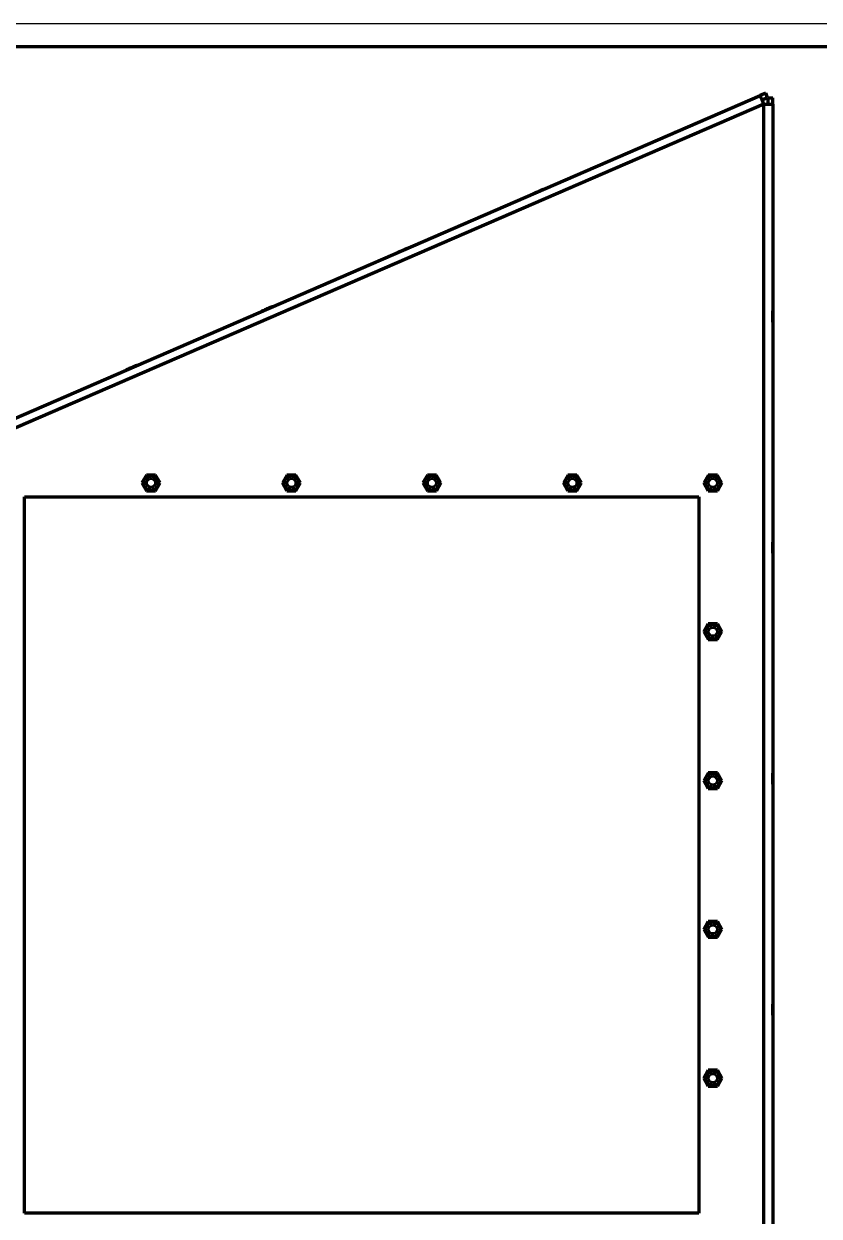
# Model space of a CAD drawing. Header units: millimetres. Extents: x 0 to 599, y 0 to 420.
# Drawn here: x 86.2 to 258.4, y 162 to 420 of the extents above; entities that cross this region are included whole.
import ezdxf

# ---------------------------------------------------------------- set-up
doc = ezdxf.new("R2010")
doc.units = ezdxf.units.MM

msp = doc.modelspace()

# ---------------------------------------------------------------- linework, layer by layer
at = {"color": 1, "lineweight": 70}
for p, q in [((71.58, 329.2), (245.58, 404.47)), ((246.37, 402.63), (72.37, 327.36)), ((246.81, 405), (245.58, 404.47)), ((245.58, 404.47), (245.58, 404.46)), ((245.58, 404.46), (245.6, 404.42)), ((245.6, 404.42), (245.62, 404.36)), ((245.62, 404.36), (245.65, 404.29)), ((245.65, 404.29), (245.7, 404.19)), ((245.7, 404.19), (245.75, 404.07)), ((245.75, 404.07), (245.81, 403.93)), ((245.81, 403.93), (245.87, 403.78)), ((245.87, 403.78), (245.95, 403.61)), ((245.95, 403.61), (246.03, 403.43)), ((245.97, 403.55), (247.2, 404.08)), ((246.03, 403.43), (246.11, 403.24)), ((246.11, 403.24), (246.19, 403.04)), ((246.19, 403.04), (246.28, 402.84)), ((246.28, 402.84), (246.37, 402.63)), ((246.37, 402.63), (246.59, 402.63)), ((246.37, 149.68), (246.37, 402.63)), ((246.59, 402.63), (246.82, 402.63)), ((247.2, 404.08), (246.81, 405)), ((246.82, 402.63), (247.03, 402.63)), ((247.03, 402.63), (247.24, 402.63)), ((247.24, 402.63), (247.43, 402.63)), ((247.37, 402.63), (247.37, 403.97)), ((247.37, 403.97), (248.37, 403.97)), ((247.43, 402.63), (247.62, 402.63)), ((247.62, 402.63), (247.78, 402.63)), ((247.78, 402.63), (247.93, 402.63)), ((247.93, 402.63), (248.06, 402.63)), ((248.06, 402.63), (248.17, 402.63)), ((248.17, 402.63), (248.26, 402.63)), ((248.26, 402.63), (248.32, 402.63)), ((248.32, 402.63), (248.36, 402.63)), ((248.36, 402.63), (248.37, 402.63)), ((248.37, 402.63), (248.37, 403.97)), ((248.37, 402.63), (248.37, 149.68)), ((225.88, 395.95), (225.91, 395.96)), ((225.91, 395.96), (225.99, 395.99)), ((225.99, 395.99), (226.12, 396.05)), ((226.12, 396.05), (226.29, 396.13)), ((226.29, 396.13), (226.5, 396.22)), ((226.5, 396.22), (226.74, 396.32)), ((226.74, 396.32), (226.98, 396.42)), ((226.98, 396.42), (227.23, 396.53)), ((227.23, 396.53), (227.46, 396.63)), ((227.46, 396.63), (227.67, 396.72)), ((227.67, 396.72), (227.84, 396.8)), ((227.84, 396.8), (227.97, 396.85)), ((227.97, 396.85), (228.05, 396.89)), ((228.05, 396.89), (228.08, 396.9)), ((196.51, 383.24), (196.54, 383.25)), ((196.54, 383.25), (196.51, 383.24)), ((196.54, 383.25), (196.62, 383.29)), ((196.62, 383.29), (196.54, 383.25)), ((196.62, 383.29), (196.75, 383.35)), ((196.75, 383.35), (196.62, 383.29)), ((196.75, 383.35), (196.92, 383.42)), ((196.92, 383.42), (196.75, 383.35)), ((196.92, 383.42), (197.13, 383.51)), ((197.13, 383.51), (196.92, 383.42)), ((197.13, 383.51), (197.37, 383.61)), ((197.37, 383.61), (197.13, 383.51)), ((197.37, 383.61), (197.61, 383.72)), ((197.61, 383.72), (197.37, 383.61)), ((197.61, 383.72), (197.86, 383.83)), ((197.86, 383.83), (197.61, 383.72)), ((197.86, 383.83), (198.09, 383.93)), ((198.09, 383.93), (197.86, 383.83)), ((198.09, 383.93), (198.3, 384.02)), ((198.3, 384.02), (198.09, 383.93)), ((198.3, 384.02), (198.47, 384.09)), ((198.47, 384.09), (198.3, 384.02)), ((198.47, 384.09), (198.6, 384.15)), ((198.6, 384.15), (198.47, 384.09)), ((198.6, 384.15), (198.69, 384.18)), ((198.69, 384.18), (198.6, 384.15)), ((198.69, 384.18), (198.71, 384.2)), ((198.71, 384.2), (198.69, 384.18)), ((169.32, 371.48), (169.34, 371.49)), ((167.14, 370.54), (167.17, 370.55)), ((167.17, 370.55), (167.25, 370.59)), ((167.25, 370.59), (167.38, 370.64)), ((167.38, 370.64), (167.55, 370.72)), ((167.55, 370.72), (167.76, 370.81)), ((167.76, 370.81), (168, 370.91)), ((168, 370.91), (168.24, 371.01)), ((168.24, 371.01), (168.49, 371.12)), ((168.49, 371.12), (168.72, 371.22)), ((168.72, 371.22), (168.93, 371.31)), ((168.93, 371.31), (169.1, 371.39)), ((169.1, 371.39), (169.23, 371.44)), ((169.23, 371.44), (169.32, 371.48)), ((139.35, 358.52), (139.56, 358.61)), ((139.56, 358.61), (139.35, 358.52)), ((139.56, 358.61), (139.73, 358.68)), ((139.73, 358.68), (139.56, 358.61)), ((139.73, 358.68), (139.86, 358.74)), ((139.86, 358.74), (139.73, 358.68)), ((139.86, 358.74), (139.95, 358.77)), ((139.95, 358.77), (139.86, 358.74)), ((139.95, 358.77), (139.97, 358.79)), ((139.97, 358.79), (139.95, 358.77)), ((137.77, 357.83), (137.8, 357.84)), ((137.8, 357.84), (137.77, 357.83)), ((137.8, 357.84), (137.88, 357.88)), ((137.88, 357.88), (137.8, 357.84)), ((137.88, 357.88), (138.01, 357.94)), ((138.01, 357.94), (137.88, 357.88)), ((138.01, 357.94), (138.19, 358.01)), ((138.19, 358.01), (138.01, 357.94)), ((138.19, 358.01), (138.39, 358.1)), ((138.39, 358.1), (138.19, 358.01)), ((138.39, 358.1), (138.63, 358.2)), ((138.63, 358.2), (138.39, 358.1)), ((138.63, 358.2), (138.87, 358.31)), ((138.87, 358.31), (138.63, 358.2)), ((138.87, 358.31), (139.12, 358.42)), ((139.12, 358.42), (138.87, 358.31)), ((139.12, 358.42), (139.35, 358.52)), ((139.35, 358.52), (139.12, 358.42)), ((248.37, 357.88), (248.37, 357.85)), ((248.37, 357.85), (248.37, 357.88)), ((248.37, 357.85), (248.37, 357.76)), ((248.37, 357.76), (248.37, 357.85)), ((248.37, 357.76), (248.37, 357.61)), ((248.37, 357.61), (248.37, 357.76)), ((248.37, 357.61), (248.37, 357.42)), ((248.37, 357.42), (248.37, 357.61)), ((248.37, 357.42), (248.37, 357.2)), ((248.37, 357.2), (248.37, 357.42)), ((248.37, 357.2), (248.37, 356.94)), ((248.37, 356.94), (248.37, 357.2)), ((248.37, 356.94), (248.37, 356.68)), ((248.37, 356.68), (248.37, 356.94)), ((248.37, 356.68), (248.37, 356.41)), ((248.37, 356.41), (248.37, 356.68)), ((248.37, 356.41), (248.37, 356.16)), ((248.37, 356.16), (248.37, 356.41)), ((248.37, 356.16), (248.37, 355.93)), ((248.37, 355.93), (248.37, 356.16)), ((248.37, 355.93), (248.37, 355.74)), ((248.37, 355.74), (248.37, 355.93)), ((248.37, 355.74), (248.37, 355.6)), ((248.37, 355.6), (248.37, 355.74)), ((248.37, 355.6), (248.37, 355.51)), ((248.37, 355.51), (248.37, 355.6)), ((248.37, 355.51), (248.37, 355.48)), ((248.37, 355.48), (248.37, 355.51)), ((109.5, 345.6), (109.75, 345.71)), ((109.75, 345.71), (109.5, 345.6)), ((109.75, 345.71), (109.98, 345.81)), ((109.98, 345.81), (109.75, 345.71)), ((109.98, 345.81), (110.19, 345.9)), ((110.19, 345.9), (109.98, 345.81)), ((110.19, 345.9), (110.36, 345.98)), ((110.36, 345.98), (110.19, 345.9)), ((110.36, 345.98), (110.49, 346.03)), ((110.49, 346.03), (110.36, 345.98)), ((110.49, 346.03), (110.58, 346.07)), ((110.58, 346.07), (110.49, 346.03)), ((110.58, 346.07), (110.6, 346.08)), ((110.6, 346.08), (110.58, 346.07)), ((108.4, 345.13), (108.43, 345.14)), ((108.43, 345.14), (108.4, 345.13)), ((108.43, 345.14), (108.51, 345.18)), ((108.51, 345.18), (108.43, 345.14)), ((108.51, 345.18), (108.64, 345.23)), ((108.64, 345.23), (108.51, 345.18)), ((108.64, 345.23), (108.82, 345.31)), ((108.82, 345.31), (108.64, 345.23)), ((108.82, 345.31), (109.02, 345.4)), ((109.02, 345.4), (108.82, 345.31)), ((109.02, 345.4), (109.26, 345.5)), ((109.26, 345.5), (109.02, 345.4)), ((109.26, 345.5), (109.5, 345.6)), ((109.5, 345.6), (109.26, 345.5)), ((112.79, 322.38), (111.81, 320.68)), ((111.81, 320.68), (112.79, 318.98)), ((112.16, 320.9), (112.28, 321.32)), ((112.16, 320.46), (112.16, 320.9)), ((112.28, 320.03), (112.16, 320.46)), ((112.28, 321.32), (112.51, 321.7)), ((112.51, 319.65), (112.28, 320.03)), ((112.51, 321.7), (112.83, 322)), ((114.75, 322.38), (112.79, 322.38)), ((112.79, 320.85), (112.9, 321.18)), ((112.79, 320.5), (112.79, 320.85)), ((112.9, 320.18), (112.79, 320.5)), ((112.83, 322), (113.23, 322.21)), ((112.9, 321.18), (113.13, 321.44)), ((113.13, 319.91), (112.9, 320.18)), ((113.13, 321.44), (113.43, 321.62)), ((113.43, 319.74), (113.13, 319.91)), ((113.23, 322.21), (113.66, 322.3)), ((113.43, 321.62), (113.77, 321.68)), ((113.66, 322.3), (114.1, 322.27)), ((113.77, 321.68), (114.11, 321.62)), ((114.1, 322.27), (114.52, 322.12)), ((114.11, 321.62), (114.41, 321.44)), ((114.41, 319.91), (114.11, 319.74)), ((114.41, 321.44), (114.64, 321.18)), ((114.64, 320.18), (114.41, 319.91)), ((114.52, 322.12), (114.88, 321.86)), ((114.64, 321.18), (114.75, 320.85)), ((114.75, 320.5), (114.64, 320.18)), ((115.73, 320.68), (114.75, 322.38)), ((114.75, 320.85), (114.75, 320.5)), ((114.75, 318.98), (115.73, 320.68)), ((114.88, 321.86), (115.16, 321.52)), ((115.16, 321.52), (115.33, 321.11)), ((115.33, 320.24), (115.16, 319.83)), ((115.33, 321.11), (115.39, 320.68)), ((115.39, 320.68), (115.33, 320.24)), ((143.19, 322.38), (142.21, 320.68)), ((142.21, 320.68), (143.19, 318.98)), ((142.56, 320.9), (142.68, 321.32)), ((142.56, 320.46), (142.56, 320.9)), ((142.68, 320.03), (142.56, 320.46)), ((142.68, 321.32), (142.91, 321.7)), ((142.91, 319.65), (142.68, 320.03)), ((142.91, 321.7), (143.23, 322)), ((145.15, 322.38), (143.19, 322.38)), ((143.19, 320.85), (143.3, 321.18)), ((143.19, 320.5), (143.19, 320.85)), ((143.3, 320.18), (143.19, 320.5)), ((143.23, 322), (143.63, 322.21)), ((143.3, 321.18), (143.53, 321.44)), ((143.53, 319.91), (143.3, 320.18)), ((143.53, 321.44), (143.83, 321.62)), ((143.83, 319.74), (143.53, 319.91)), ((143.63, 322.21), (144.06, 322.3)), ((143.83, 321.62), (144.17, 321.68)), ((144.06, 322.3), (144.5, 322.27)), ((144.17, 321.68), (144.51, 321.62)), ((144.5, 322.27), (144.92, 322.12)), ((144.51, 321.62), (144.81, 321.44)), ((144.81, 319.91), (144.51, 319.74)), ((144.81, 321.44), (145.04, 321.18)), ((145.04, 320.18), (144.81, 319.91)), ((144.92, 322.12), (145.28, 321.86)), ((145.04, 321.18), (145.15, 320.85)), ((145.15, 320.5), (145.04, 320.18)), ((146.13, 320.68), (145.15, 322.38)), ((145.15, 320.85), (145.15, 320.5)), ((145.15, 318.98), (146.13, 320.68)), ((145.28, 321.86), (145.56, 321.52)), ((145.56, 321.52), (145.73, 321.11)), ((145.73, 320.24), (145.56, 319.83)), ((145.73, 321.11), (145.79, 320.68)), ((145.79, 320.68), (145.73, 320.24)), ((173.59, 322.38), (172.61, 320.68)), ((172.61, 320.68), (173.59, 318.98)), ((172.96, 320.9), (173.08, 321.32)), ((172.96, 320.46), (172.96, 320.9)), ((173.08, 320.03), (172.96, 320.46)), ((173.08, 321.32), (173.31, 321.7)), ((173.31, 319.65), (173.08, 320.03)), ((173.31, 321.7), (173.63, 322)), ((175.55, 322.38), (173.59, 322.38)), ((173.59, 320.85), (173.7, 321.18)), ((173.59, 320.5), (173.59, 320.85)), ((173.7, 320.18), (173.59, 320.5)), ((173.63, 322), (174.03, 322.21)), ((173.7, 321.18), (173.93, 321.44)), ((173.93, 319.91), (173.7, 320.18)), ((173.93, 321.44), (174.23, 321.62)), ((174.23, 319.74), (173.93, 319.91)), ((174.03, 322.21), (174.46, 322.3)), ((174.23, 321.62), (174.57, 321.68)), ((174.46, 322.3), (174.9, 322.27)), ((174.57, 321.68), (174.91, 321.62)), ((174.9, 322.27), (175.32, 322.12)), ((174.91, 321.62), (175.21, 321.44)), ((175.21, 319.91), (174.91, 319.74)), ((175.21, 321.44), (175.44, 321.18)), ((175.44, 320.18), (175.21, 319.91)), ((175.32, 322.12), (175.68, 321.86)), ((175.44, 321.18), (175.55, 320.85)), ((175.55, 320.5), (175.44, 320.18)), ((176.53, 320.68), (175.55, 322.38)), ((175.55, 320.85), (175.55, 320.5)), ((175.55, 318.98), (176.53, 320.68)), ((175.68, 321.86), (175.96, 321.52)), ((175.96, 321.52), (176.13, 321.11)), ((176.13, 320.24), (175.96, 319.83)), ((176.13, 321.11), (176.19, 320.68)), ((176.19, 320.68), (176.13, 320.24)), ((203.99, 322.38), (203.01, 320.68)), ((203.01, 320.68), (203.99, 318.98)), ((203.36, 320.9), (203.48, 321.32)), ((203.36, 320.46), (203.36, 320.9)), ((203.48, 320.03), (203.36, 320.46)), ((203.48, 321.32), (203.71, 321.7)), ((203.71, 319.65), (203.48, 320.03)), ((203.71, 321.7), (204.03, 322)), ((205.95, 322.38), (203.99, 322.38)), ((203.99, 320.85), (204.1, 321.18)), ((203.99, 320.5), (203.99, 320.85)), ((204.1, 320.18), (203.99, 320.5)), ((204.03, 322), (204.43, 322.21)), ((204.1, 321.18), (204.33, 321.44)), ((204.33, 319.91), (204.1, 320.18)), ((204.33, 321.44), (204.63, 321.62)), ((204.63, 319.74), (204.33, 319.91)), ((204.43, 322.21), (204.86, 322.3)), ((204.63, 321.62), (204.97, 321.68)), ((204.86, 322.3), (205.3, 322.27)), ((204.97, 321.68), (205.31, 321.62)), ((205.3, 322.27), (205.72, 322.12)), ((205.31, 321.62), (205.61, 321.44)), ((205.61, 319.91), (205.31, 319.74)), ((205.61, 321.44), (205.84, 321.18)), ((205.84, 320.18), (205.61, 319.91)), ((205.72, 322.12), (206.08, 321.86)), ((205.84, 321.18), (205.95, 320.85)), ((205.95, 320.5), (205.84, 320.18)), ((206.93, 320.68), (205.95, 322.38)), ((205.95, 320.85), (205.95, 320.5)), ((205.95, 318.98), (206.93, 320.68)), ((206.08, 321.86), (206.36, 321.52)), ((206.36, 321.52), (206.53, 321.11)), ((206.53, 320.24), (206.36, 319.83)), ((206.53, 321.11), (206.59, 320.68)), ((206.59, 320.68), (206.53, 320.24)), ((234.39, 322.38), (233.41, 320.68)), ((233.41, 320.68), (234.39, 318.98)), ((233.76, 320.9), (233.88, 321.32)), ((233.76, 320.46), (233.76, 320.9)), ((233.88, 320.03), (233.76, 320.46)), ((233.88, 321.32), (234.11, 321.7)), ((234.11, 319.65), (233.88, 320.03)), ((234.11, 321.7), (234.43, 322)), ((236.35, 322.38), (234.39, 322.38)), ((234.39, 320.85), (234.5, 321.18)), ((234.39, 320.5), (234.39, 320.85)), ((234.5, 320.18), (234.39, 320.5)), ((234.43, 322), (234.83, 322.21)), ((234.5, 321.18), (234.73, 321.44)), ((234.73, 319.91), (234.5, 320.18)), ((234.73, 321.44), (235.03, 321.62)), ((235.03, 319.74), (234.73, 319.91)), ((234.83, 322.21), (235.26, 322.3)), ((235.03, 321.62), (235.37, 321.68)), ((235.26, 322.3), (235.7, 322.27)), ((235.37, 321.68), (235.71, 321.62)), ((235.7, 322.27), (236.12, 322.12)), ((235.71, 321.62), (236.01, 321.44)), ((236.01, 319.91), (235.71, 319.74)), ((236.01, 321.44), (236.24, 321.18)), ((236.24, 320.18), (236.01, 319.91)), ((236.12, 322.12), (236.48, 321.86)), ((236.24, 321.18), (236.35, 320.85)), ((236.35, 320.5), (236.24, 320.18)), ((237.33, 320.68), (236.35, 322.38)), ((236.35, 320.85), (236.35, 320.5)), ((236.35, 318.98), (237.33, 320.68)), ((236.48, 321.86), (236.76, 321.52)), ((236.76, 321.52), (236.93, 321.11)), ((236.93, 320.24), (236.76, 319.83)), ((236.93, 321.11), (236.99, 320.68)), ((236.99, 320.68), (236.93, 320.24)), ((86.37, 162.68), (86.37, 317.68)), ((86.37, 317.68), (232.37, 317.68)), ((112.83, 319.35), (112.51, 319.65)), ((112.79, 318.98), (114.75, 318.98)), ((113.23, 319.15), (112.83, 319.35)), ((113.66, 319.06), (113.23, 319.15)), ((113.77, 319.68), (113.43, 319.74)), ((114.1, 319.09), (113.66, 319.06)), ((114.11, 319.74), (113.77, 319.68)), ((114.52, 319.24), (114.1, 319.09)), ((114.88, 319.49), (114.52, 319.24)), ((115.16, 319.83), (114.88, 319.49)), ((143.23, 319.35), (142.91, 319.65)), ((143.19, 318.98), (145.15, 318.98)), ((143.63, 319.15), (143.23, 319.35)), ((144.06, 319.06), (143.63, 319.15)), ((144.17, 319.68), (143.83, 319.74)), ((144.5, 319.09), (144.06, 319.06)), ((144.51, 319.74), (144.17, 319.68)), ((144.92, 319.24), (144.5, 319.09)), ((145.28, 319.49), (144.92, 319.24)), ((145.56, 319.83), (145.28, 319.49)), ((173.63, 319.35), (173.31, 319.65)), ((173.59, 318.98), (175.55, 318.98)), ((174.03, 319.15), (173.63, 319.35)), ((174.46, 319.06), (174.03, 319.15)), ((174.57, 319.68), (174.23, 319.74)), ((174.9, 319.09), (174.46, 319.06)), ((174.91, 319.74), (174.57, 319.68)), ((175.32, 319.24), (174.9, 319.09)), ((175.68, 319.49), (175.32, 319.24)), ((175.96, 319.83), (175.68, 319.49)), ((204.03, 319.35), (203.71, 319.65)), ((203.99, 318.98), (205.95, 318.98)), ((204.43, 319.15), (204.03, 319.35)), ((204.86, 319.06), (204.43, 319.15)), ((204.97, 319.68), (204.63, 319.74)), ((205.3, 319.09), (204.86, 319.06)), ((205.31, 319.74), (204.97, 319.68)), ((205.72, 319.24), (205.3, 319.09)), ((206.08, 319.49), (205.72, 319.24)), ((206.36, 319.83), (206.08, 319.49)), ((232.37, 317.68), (232.37, 162.68)), ((234.43, 319.35), (234.11, 319.65)), ((234.39, 318.98), (236.35, 318.98)), ((234.83, 319.15), (234.43, 319.35)), ((235.26, 319.06), (234.83, 319.15)), ((235.37, 319.68), (235.03, 319.74)), ((235.7, 319.09), (235.26, 319.06)), ((235.71, 319.74), (235.37, 319.68)), ((236.12, 319.24), (235.7, 319.09)), ((236.48, 319.49), (236.12, 319.24)), ((236.76, 319.83), (236.48, 319.49)), ((248.37, 307.88), (248.37, 307.85)), ((248.37, 307.85), (248.37, 307.88)), ((248.37, 307.85), (248.37, 307.76)), ((248.37, 307.76), (248.37, 307.85)), ((248.37, 307.76), (248.37, 307.61)), ((248.37, 307.61), (248.37, 307.76)), ((248.37, 307.61), (248.37, 307.42)), ((248.37, 307.42), (248.37, 307.61)), ((248.37, 307.42), (248.37, 307.2)), ((248.37, 307.2), (248.37, 307.42)), ((248.37, 307.2), (248.37, 306.94)), ((248.37, 306.94), (248.37, 307.2)), ((248.37, 306.94), (248.37, 306.68)), ((248.37, 306.68), (248.37, 306.94)), ((248.37, 306.68), (248.37, 306.41)), ((248.37, 306.41), (248.37, 306.68)), ((248.37, 306.41), (248.37, 306.16)), ((248.37, 306.16), (248.37, 306.41)), ((248.37, 306.16), (248.37, 305.93)), ((248.37, 305.93), (248.37, 306.16)), ((248.37, 305.93), (248.37, 305.74)), ((248.37, 305.74), (248.37, 305.93)), ((248.37, 305.74), (248.37, 305.6)), ((248.37, 305.6), (248.37, 305.74)), ((248.37, 305.6), (248.37, 305.51)), ((248.37, 305.51), (248.37, 305.6)), ((248.37, 305.51), (248.37, 305.48)), ((248.37, 305.48), (248.37, 305.51)), ((234.39, 290.18), (233.41, 288.48)), ((233.76, 288.7), (233.88, 289.12)), ((233.88, 289.12), (234.11, 289.5)), ((234.11, 289.5), (234.43, 289.8)), ((236.35, 290.18), (234.39, 290.18)), ((234.39, 288.65), (234.5, 288.98)), ((234.43, 289.8), (234.83, 290.01)), ((234.5, 288.98), (234.73, 289.24)), ((234.73, 289.24), (235.03, 289.42)), ((234.83, 290.01), (235.26, 290.1)), ((235.03, 289.42), (235.37, 289.48)), ((235.26, 290.1), (235.7, 290.07)), ((235.37, 289.48), (235.71, 289.42)), ((235.7, 290.07), (236.12, 289.92)), ((235.71, 289.42), (236.01, 289.24)), ((236.01, 289.24), (236.24, 288.98)), ((236.12, 289.92), (236.48, 289.66)), ((236.24, 288.98), (236.35, 288.65)), ((237.33, 288.48), (236.35, 290.18)), ((236.48, 289.66), (236.76, 289.32)), ((236.76, 289.32), (236.93, 288.91)), ((233.41, 288.48), (234.39, 286.78)), ((233.76, 288.26), (233.76, 288.7)), ((233.88, 287.83), (233.76, 288.26)), ((234.11, 287.45), (233.88, 287.83)), ((234.43, 287.15), (234.11, 287.45)), ((234.39, 288.3), (234.39, 288.65)), ((234.5, 287.98), (234.39, 288.3)), ((234.39, 286.78), (236.35, 286.78)), ((234.83, 286.95), (234.43, 287.15)), ((234.73, 287.71), (234.5, 287.98)), ((235.03, 287.54), (234.73, 287.71)), ((235.26, 286.86), (234.83, 286.95)), ((235.37, 287.48), (235.03, 287.54)), ((235.7, 286.89), (235.26, 286.86)), ((235.71, 287.54), (235.37, 287.48)), ((236.12, 287.04), (235.7, 286.89)), ((236.01, 287.71), (235.71, 287.54)), ((236.24, 287.98), (236.01, 287.71)), ((236.48, 287.29), (236.12, 287.04)), ((236.35, 288.3), (236.24, 287.98)), ((236.35, 288.65), (236.35, 288.3)), ((236.35, 286.78), (237.33, 288.48)), ((236.76, 287.63), (236.48, 287.29)), ((236.93, 288.04), (236.76, 287.63)), ((236.93, 288.91), (236.99, 288.48)), ((236.99, 288.48), (236.93, 288.04)), ((234.39, 257.98), (233.41, 256.28)), ((236.35, 257.98), (234.39, 257.98)), ((237.33, 256.28), (236.35, 257.98)), ((233.41, 256.28), (234.39, 254.58)), ((233.76, 256.5), (233.88, 256.92)), ((233.76, 256.06), (233.76, 256.5)), ((233.88, 255.63), (233.76, 256.06)), ((233.88, 256.92), (234.11, 257.3)), ((234.11, 255.25), (233.88, 255.63)), ((234.11, 257.3), (234.43, 257.6)), ((234.39, 256.45), (234.5, 256.78)), ((234.39, 256.1), (234.39, 256.45)), ((234.5, 255.78), (234.39, 256.1)), ((234.43, 257.6), (234.83, 257.81)), ((234.5, 256.78), (234.73, 257.04)), ((234.73, 255.51), (234.5, 255.78)), ((234.73, 257.04), (235.03, 257.22)), ((235.03, 255.34), (234.73, 255.51)), ((234.83, 257.81), (235.26, 257.9)), ((235.03, 257.22), (235.37, 257.28)), ((235.26, 257.9), (235.7, 257.87)), ((235.37, 257.28), (235.71, 257.22)), ((235.7, 257.87), (236.12, 257.72)), ((235.71, 257.22), (236.01, 257.04)), ((236.01, 255.51), (235.71, 255.34)), ((236.01, 257.04), (236.24, 256.78)), ((236.24, 255.78), (236.01, 255.51)), ((236.12, 257.72), (236.48, 257.46)), ((236.24, 256.78), (236.35, 256.45)), ((236.35, 256.1), (236.24, 255.78)), ((236.35, 256.45), (236.35, 256.1)), ((236.35, 254.58), (237.33, 256.28)), ((236.48, 257.46), (236.76, 257.12)), ((236.76, 255.43), (236.48, 255.09)), ((236.76, 257.12), (236.93, 256.71)), ((236.93, 255.84), (236.76, 255.43)), ((236.93, 256.71), (236.99, 256.28)), ((236.99, 256.28), (236.93, 255.84)), ((248.37, 257.88), (248.37, 257.85)), ((248.37, 257.85), (248.37, 257.88)), ((248.37, 257.85), (248.37, 257.76)), ((248.37, 257.76), (248.37, 257.85)), ((248.37, 257.76), (248.37, 257.61)), ((248.37, 257.61), (248.37, 257.76)), ((248.37, 257.61), (248.37, 257.42)), ((248.37, 257.42), (248.37, 257.61)), ((248.37, 257.42), (248.37, 257.2)), ((248.37, 257.2), (248.37, 257.42)), ((248.37, 257.2), (248.37, 256.94)), ((248.37, 256.94), (248.37, 257.2)), ((248.37, 256.94), (248.37, 256.68)), ((248.37, 256.68), (248.37, 256.94)), ((248.37, 256.68), (248.37, 256.41)), ((248.37, 256.41), (248.37, 256.68)), ((248.37, 256.41), (248.37, 256.16)), ((248.37, 256.16), (248.37, 256.41)), ((248.37, 256.16), (248.37, 255.93)), ((248.37, 255.93), (248.37, 256.16)), ((248.37, 255.93), (248.37, 255.74)), ((248.37, 255.74), (248.37, 255.93)), ((248.37, 255.74), (248.37, 255.6)), ((248.37, 255.6), (248.37, 255.74)), ((248.37, 255.6), (248.37, 255.51)), ((248.37, 255.51), (248.37, 255.6)), ((248.37, 255.51), (248.37, 255.48)), ((248.37, 255.48), (248.37, 255.51)), ((234.43, 254.95), (234.11, 255.25)), ((234.39, 254.58), (236.35, 254.58)), ((234.83, 254.75), (234.43, 254.95)), ((235.26, 254.66), (234.83, 254.75)), ((235.37, 255.28), (235.03, 255.34)), ((235.7, 254.69), (235.26, 254.66)), ((235.71, 255.34), (235.37, 255.28)), ((236.12, 254.84), (235.7, 254.69)), ((236.48, 255.09), (236.12, 254.84)), ((234.39, 225.78), (233.41, 224.08)), ((233.76, 224.3), (233.88, 224.72)), ((233.88, 224.72), (234.11, 225.1)), ((234.11, 225.1), (234.43, 225.4)), ((236.35, 225.78), (234.39, 225.78)), ((234.39, 224.25), (234.5, 224.58)), ((234.43, 225.4), (234.83, 225.61)), ((234.5, 224.58), (234.73, 224.84)), ((234.73, 224.84), (235.03, 225.02)), ((234.83, 225.61), (235.26, 225.7)), ((235.03, 225.02), (235.37, 225.08)), ((235.26, 225.7), (235.7, 225.67)), ((235.37, 225.08), (235.71, 225.02)), ((235.7, 225.67), (236.12, 225.52)), ((235.71, 225.02), (236.01, 224.84)), ((236.01, 224.84), (236.24, 224.58)), ((236.12, 225.52), (236.48, 225.26)), ((236.24, 224.58), (236.35, 224.25)), ((237.33, 224.08), (236.35, 225.78)), ((236.48, 225.26), (236.76, 224.92)), ((236.76, 224.92), (236.93, 224.51)), ((236.93, 224.51), (236.99, 224.08)), ((233.41, 224.08), (234.39, 222.38)), ((233.76, 223.86), (233.76, 224.3)), ((233.88, 223.43), (233.76, 223.86)), ((234.11, 223.05), (233.88, 223.43)), ((234.43, 222.75), (234.11, 223.05)), ((234.39, 223.9), (234.39, 224.25)), ((234.5, 223.58), (234.39, 223.9)), ((234.39, 222.38), (236.35, 222.38)), ((234.83, 222.55), (234.43, 222.75)), ((234.73, 223.31), (234.5, 223.58)), ((235.03, 223.14), (234.73, 223.31)), ((235.26, 222.46), (234.83, 222.55)), ((235.37, 223.08), (235.03, 223.14)), ((235.7, 222.49), (235.26, 222.46)), ((235.71, 223.14), (235.37, 223.08)), ((236.12, 222.64), (235.7, 222.49)), ((236.01, 223.31), (235.71, 223.14)), ((236.24, 223.58), (236.01, 223.31)), ((236.48, 222.89), (236.12, 222.64)), ((236.35, 223.9), (236.24, 223.58)), ((236.35, 224.25), (236.35, 223.9)), ((236.35, 222.38), (237.33, 224.08)), ((236.76, 223.23), (236.48, 222.89)), ((236.93, 223.64), (236.76, 223.23)), ((236.99, 224.08), (236.93, 223.64)), ((248.37, 207.88), (248.37, 207.85)), ((248.37, 207.85), (248.37, 207.88)), ((248.37, 207.85), (248.37, 207.76)), ((248.37, 207.76), (248.37, 207.85)), ((248.37, 207.76), (248.37, 207.61)), ((248.37, 207.61), (248.37, 207.76)), ((248.37, 207.61), (248.37, 207.42)), ((248.37, 207.42), (248.37, 207.61)), ((248.37, 207.42), (248.37, 207.2)), ((248.37, 207.2), (248.37, 207.42)), ((248.37, 207.2), (248.37, 206.94)), ((248.37, 206.94), (248.37, 207.2)), ((248.37, 206.94), (248.37, 206.68)), ((248.37, 206.68), (248.37, 206.94)), ((248.37, 206.68), (248.37, 206.41)), ((248.37, 206.41), (248.37, 206.68)), ((248.37, 206.41), (248.37, 206.16)), ((248.37, 206.16), (248.37, 206.41)), ((248.37, 206.16), (248.37, 205.93)), ((248.37, 205.93), (248.37, 206.16)), ((248.37, 205.93), (248.37, 205.74)), ((248.37, 205.74), (248.37, 205.93)), ((248.37, 205.74), (248.37, 205.6)), ((248.37, 205.6), (248.37, 205.74)), ((248.37, 205.6), (248.37, 205.51)), ((248.37, 205.51), (248.37, 205.6)), ((248.37, 205.51), (248.37, 205.48)), ((248.37, 205.48), (248.37, 205.51)), ((234.39, 193.58), (233.41, 191.88)), ((236.35, 193.58), (234.39, 193.58)), ((234.83, 193.41), (235.26, 193.5)), ((235.26, 193.5), (235.7, 193.47)), ((237.33, 191.88), (236.35, 193.58)), ((233.41, 191.88), (234.39, 190.18)), ((233.76, 192.1), (233.88, 192.52)), ((233.76, 191.66), (233.76, 192.1)), ((233.88, 191.23), (233.76, 191.66)), ((233.88, 192.52), (234.11, 192.9)), ((234.11, 190.85), (233.88, 191.23)), ((234.11, 192.9), (234.43, 193.2)), ((234.39, 192.05), (234.5, 192.38)), ((234.39, 191.7), (234.39, 192.05)), ((234.5, 191.38), (234.39, 191.7)), ((234.43, 193.2), (234.83, 193.41)), ((234.5, 192.38), (234.73, 192.64)), ((234.73, 191.11), (234.5, 191.38)), ((234.73, 192.64), (235.03, 192.82)), ((235.03, 190.94), (234.73, 191.11)), ((235.03, 192.82), (235.37, 192.88)), ((235.37, 190.88), (235.03, 190.94)), ((235.37, 192.88), (235.71, 192.82)), ((235.71, 190.94), (235.37, 190.88)), ((235.7, 193.47), (236.12, 193.32)), ((235.71, 192.82), (236.01, 192.64)), ((236.01, 191.11), (235.71, 190.94)), ((236.01, 192.64), (236.24, 192.38)), ((236.24, 191.38), (236.01, 191.11)), ((236.12, 193.32), (236.48, 193.06)), ((236.24, 192.38), (236.35, 192.05)), ((236.35, 191.7), (236.24, 191.38)), ((236.35, 192.05), (236.35, 191.7)), ((236.35, 190.18), (237.33, 191.88)), ((236.48, 193.06), (236.76, 192.72)), ((236.76, 191.03), (236.48, 190.69)), ((236.76, 192.72), (236.93, 192.31)), ((236.93, 191.44), (236.76, 191.03)), ((236.93, 192.31), (236.99, 191.88)), ((236.99, 191.88), (236.93, 191.44)), ((234.43, 190.55), (234.11, 190.85)), ((234.39, 190.18), (236.35, 190.18)), ((234.83, 190.35), (234.43, 190.55)), ((235.26, 190.26), (234.83, 190.35)), ((235.7, 190.29), (235.26, 190.26)), ((236.12, 190.44), (235.7, 190.29)), ((236.48, 190.69), (236.12, 190.44)), ((232.37, 162.68), (86.37, 162.68))]:
    msp.add_line(p, q, dxfattribs=at)
at = {"color": 7, "lineweight": 25}
msp.add_lwpolyline([(0, 0), (594, 0), (594, 420), (0, 420)], close=True, dxfattribs=at)
at = {"color": 7, "lineweight": 70}
msp.add_lwpolyline([(20, 5), (589, 5), (589, 415), (20, 415)], close=True, dxfattribs=at)

doc.saveas('drawing.dxf')
